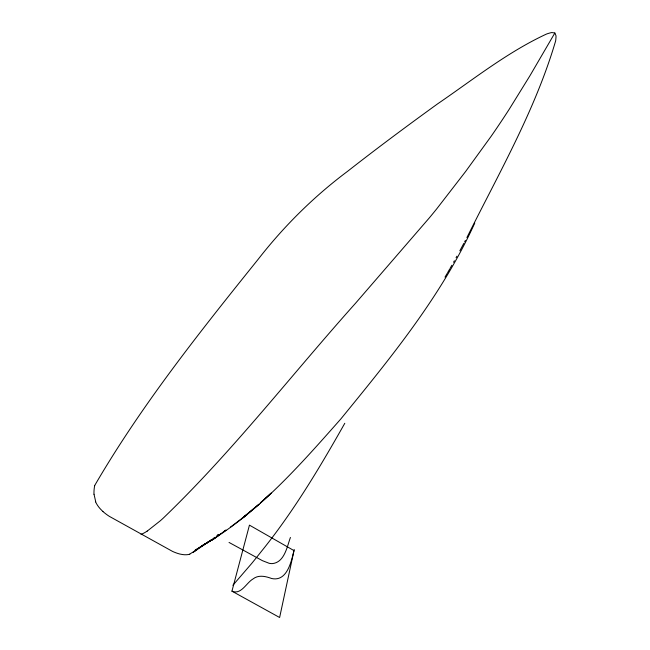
<?xml version="1.0" encoding="UTF-8"?>
<svg xmlns="http://www.w3.org/2000/svg" width="650" height="650" viewBox="0 0 650 650"><rect width="100%" height="100%" fill="white"/><g stroke="black" fill="none" stroke-linecap="round" stroke-linejoin="round"><path stroke-width="0.97" d="M294.231 549.51C291.533 560.592 287.454 582.026 271.635 578.508C265.679 576.306 258.489 574.576 253.021 578.955C246.269 582.839 241.191 595.14 231.944 591.167L249.446 525.135L293.995 550.607L279.622 617.5L231.944 591.167M290.428 537.452C286.983 546.829 284.537 562.429 272.236 563.615A16.827 11.334 45.2 0 1 269.1 563.274L262.397 560.658L229.036 542.433M474.768 223.047C441.577 295.977 391.007 357.394 340.803 418.998C299.26 465.936 256.685 514.751 201.516 546.106L214.914 538.046L195.106 550.274L211.575 539.736L192.822 552.606M466.903 237.567C498.826 173.355 535.242 110.159 555.579 41.113A40.292 38.171 -22.9 0 0 555.815 39.569L556.01 36.961A13.406 12.553 -25.6 0 0 555.961 35.636L554.856 33.004L551.907 32.565A13.398 12.464 -25 0 0 550.526 32.809L547.877 33.564A40.121 36.977 -21.7 0 0 546.333 34.125C507.195 52.317 473.086 79.633 437.621 103.846C407.209 125.816 377.089 148.2 347.555 171.34C313.983 196.414 284.074 226.054 258.326 259.09C199.964 331.703 141.602 404.926 94.64 485.599M464.612 241.898L465.376 240.459M463.848 243.336L459.826 250.827M456.064 257.733L456.901 256.197M453.538 262.275L454.382 260.764M451.856 265.273L450.166 268.255M554.856 33.004L529.961 75.709L509.348 109.046A196.332 40.917 -55 0 1 501.792 120.616L497.104 127.603A186.428 39.146 -55 0 1 491.14 136.289L465.579 171.551L436.727 208.853A171.104 36.359 -55.3 0 1 429.227 218.002L355.534 303.249C291.46 374.839 232.586 451.587 163.126 518.245A290.526 48.896 -57.6 0 1 160.225 520.845L147.201 531.115M344.793 423.28C319.654 467.748 293.386 511.843 261.186 551.639A298.618 65.821 -58.5 0 1 251.566 563.615L232.854 585.301M449.735 269.002L447.59 272.707M447.168 273.447L444.998 277.119M195.26 550.688L189.719 554.084M242.231 518.212L258.96 504.294L242.231 518.212L246.927 514.646L230.376 527.191M213.151 538.549L214.736 537.363M215.751 537.542L220.464 534.089M223.6 531.789L225.956 530.067L212.322 539.955L215.061 538.029M102.919 511.517A38.399 27.292 37 0 0 109.354 516.368L172.461 551.363A37.749 26.626 40.8 0 0 179.449 553.938L181.001 554.263A22.75 16.185 41.3 0 0 189.808 554.231M102.944 511.493L101.644 510.266A23.189 16.664 36.8 0 1 95.574 501.857M95.729 501.841L94.039 494.26M93.974 494.244A57.362 40.779 38.7 0 1 94.689 485.623M147.225 531.074A138.231 24.343 -58.8 0 1 141.034 534.316M196.316 549.664A57.233 40.641 39.2 0 1 195.309 550.737M271.107 493.196L260.366 502.921L271.107 493.196M218.684 534.406L217.108 535.592L218.684 534.406"/></g></svg>
